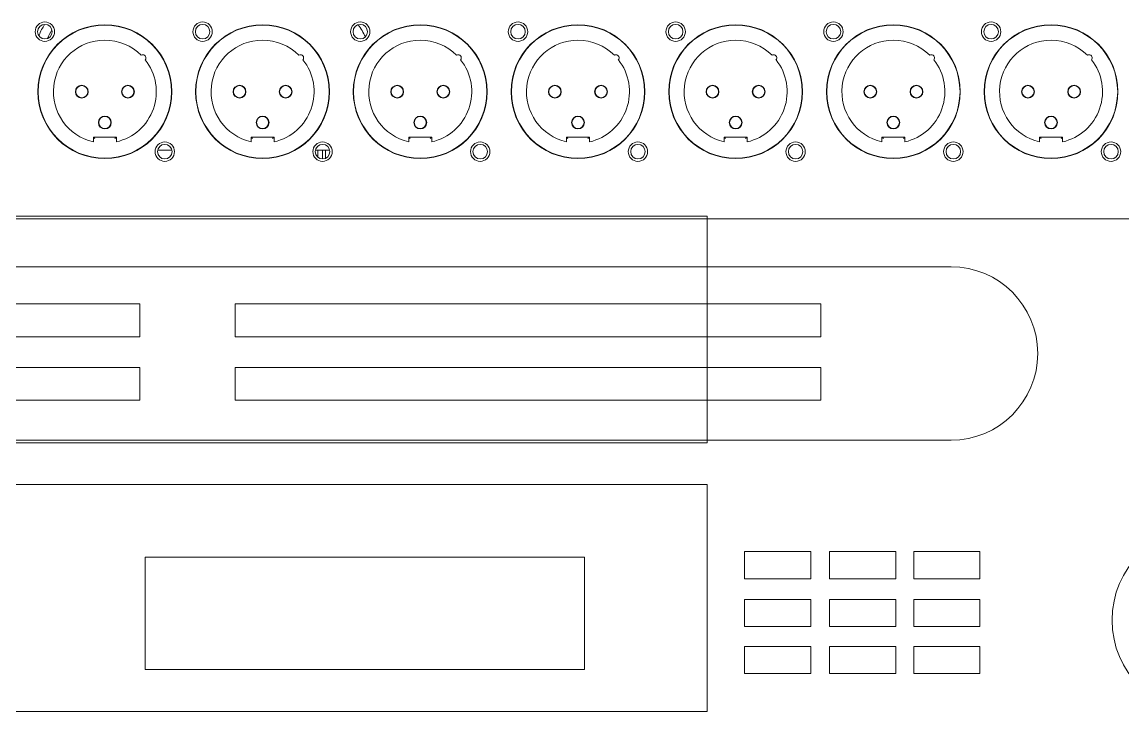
# Model space of a CAD drawing. Header units: millimetres. Extents: x -12727 to 3737, y -1743 to 2772.
# Drawn here: x 583 to 764.8, y 414.4 to 528.6 of the extents above; entities that cross this region are included whole.
import ezdxf
from ezdxf.enums import TextEntityAlignment as Align

# ---------------------------------------------------------------- set-up
doc = ezdxf.new("R2010")
doc.units = ezdxf.units.MM
doc.layers.get('0').update_dxf_attribs({"lineweight": 5})
doc.layers.add('-0', color=7, linetype='Continuous', lineweight=5)
doc.layers.add('Racks and units', color=7, linetype='Continuous', lineweight=5)
doc.styles.add('Rack_device_name', font='GOST.TTF', dxfattribs={"width": 0.9})

# ---------------------------------------------------------------- blocks, each defined once
blk = doc.blocks.new('*U47')
at = {"layer": 'Racks and units', "color": 253, "lineweight": 15}
blk.add_lwpolyline([(134.44, 7), (345.31, 7), (345.31, 44.45), (134.44, 44.45)], close=True, dxfattribs=at)
at = {"layer": 'Racks and units', "color": 253, "lineweight": 15, "style": 'Rack_device_name'}
blk.add_attdef('RACK_DEVICE_NAME', text='', height=18, dxfattribs=at).set_placement((242.5, 25.95), align=Align.MIDDLE_CENTER)
at = {"layer": 'Racks and units', "color": 253, "lineweight": 15, "style": 'Rack_device_name', "flags": 1}
blk.add_attdef('RACK_DEVICE_TYPE', (3.07, 10.37), '', height=5, dxfattribs=at)
blk = doc.blocks.new('Fonestar MPX-4088')
at = {"color": 253}
for points in [[(96.88, 35.94), (385.6, 35.94)], [(385.6, 7.32), (96.88, 7.32)]]:
    blk.add_lwpolyline(points, dxfattribs=at)
for points in [[(154.98, 29.8), (251.65, 29.8), (251.65, 24.39), (154.98, 24.39)], [(267.43, 29.8), (364.1, 29.8), (364.1, 24.39), (267.43, 24.39)], [(154.98, 19.32), (251.65, 19.32), (251.65, 13.91), (154.98, 13.91)], [(267.43, 19.32), (364.1, 19.32), (364.1, 13.91), (267.43, 13.91)]]:
    blk.add_lwpolyline(points, close=True, dxfattribs=at)
blk.add_arc((385.6, 21.63), 14.31, 270, 90, dxfattribs=at)
blk.add_blockref('*U47', (0, -0.13), dxfattribs=at)
blk = doc.blocks.new('BEHRINGER S32')
at = {"layer": '-0', "color": 253, "lineweight": 15}
for p, q in [((235.03, 29.86), (235.03, 29.7)), ((235.03, 22.53), (235.03, 22.23)), ((235.14, 23.07), (235.14, 23.04)), ((235.14, 22.85), (235.14, 23.04)), ((256.64, 23.04), (256.64, 23.07)), ((256.64, 23.04), (256.64, 22.85)), ((261.18, 23.07), (261.18, 23.04)), ((261.18, 22.85), (261.18, 23.04)), ((282.68, 23.04), (282.68, 23.07)), ((282.68, 23.04), (282.68, 22.85)), ((282.72, 22.87), (282.68, 22.9)), ((282.78, 22.28), (282.84, 22.24)), ((287.21, 23.07), (287.21, 23.04)), ((287.21, 22.85), (287.21, 23.04)), ((308.71, 23.04), (308.71, 23.07)), ((308.71, 23.04), (308.71, 22.85)), ((313.25, 23.07), (313.25, 23.04)), ((313.25, 22.85), (313.25, 23.04)), ((334.75, 23.04), (334.75, 23.07)), ((334.75, 23.04), (334.75, 22.85)), ((339.28, 23.07), (339.28, 23.04)), ((339.28, 22.85), (339.28, 23.04)), ((360.78, 23.04), (360.78, 23.07)), ((360.78, 23.04), (360.78, 22.85)), ((365.32, 23.07), (365.32, 23.04)), ((365.32, 22.85), (365.32, 23.04)), ((386.82, 23.04), (386.82, 23.07)), ((386.82, 23.04), (386.82, 22.85)), ((391.35, 23.07), (391.35, 23.04)), ((391.35, 22.85), (391.35, 23.04)), ((412.85, 23.04), (412.85, 23.07)), ((412.85, 23.04), (412.85, 22.85)), ((308.99, 21.26), (308.94, 21.26)), ((313, 20.85), (313, 21.62)), ((313, 19.41), (313, 20.18)), ((235.14, 17.99), (235.14, 18.18)), ((256.64, 18.18), (256.64, 17.99)), ((261.18, 17.99), (261.18, 18.18)), ((282.68, 18.18), (282.68, 17.99)), ((287.21, 17.99), (287.21, 18.18)), ((308.71, 18.18), (308.71, 17.99)), ((313.25, 17.99), (313.25, 18.18)), ((334.75, 18.18), (334.75, 17.99)), ((339.28, 17.99), (339.28, 18.18)), ((360.78, 18.18), (360.78, 17.99)), ((365.32, 17.99), (365.32, 18.18)), ((386.82, 18.18), (386.82, 17.99)), ((391.35, 17.99), (391.35, 18.18)), ((412.85, 18.18), (412.85, 17.99)), ((235.14, 17.99), (235.14, 17.96)), ((256.64, 17.96), (256.64, 17.99)), ((261.18, 17.99), (261.18, 17.96)), ((282.68, 17.96), (282.68, 17.99)), ((287.21, 17.99), (287.21, 17.96)), ((308.71, 17.96), (308.71, 17.99)), ((313.25, 17.99), (313.25, 17.96)), ((334.75, 17.96), (334.75, 17.99)), ((339.28, 17.99), (339.28, 17.96)), ((360.78, 17.96), (360.78, 17.99)), ((365.32, 17.99), (365.32, 17.96)), ((386.82, 17.96), (386.82, 17.99)), ((391.35, 17.99), (391.35, 17.96)), ((412.85, 17.96), (412.85, 17.99)), ((247.79, 13.02), (243.99, 13.02)), ((243.99, 13.02), (244.06, 12.94)), ((243.99, 13.02), (243.99, 12.23)), ((244.06, 12.94), (244.24, 12.77)), ((247.72, 12.94), (247.54, 12.77)), ((247.79, 13.02), (247.72, 12.94)), ((247.79, 12.23), (247.79, 13.02)), ((273.83, 13.02), (270.03, 13.02)), ((270.03, 13.02), (270.1, 12.94)), ((270.03, 13.02), (270.03, 12.23)), ((270.1, 12.94), (270.28, 12.77)), ((273.75, 12.94), (273.58, 12.77)), ((273.83, 13.02), (273.75, 12.94)), ((273.83, 12.23), (273.83, 13.02)), ((299.86, 13.02), (296.06, 13.02)), ((296.06, 13.02), (296.13, 12.94)), ((296.06, 13.02), (296.06, 12.23)), ((296.13, 12.94), (296.31, 12.77)), ((299.79, 12.94), (299.61, 12.77)), ((299.86, 13.02), (299.79, 12.94)), ((299.86, 12.23), (299.86, 13.02)), ((325.9, 13.02), (322.1, 13.02)), ((322.1, 13.02), (322.17, 12.94)), ((322.1, 13.02), (322.1, 12.23)), ((322.17, 12.94), (322.35, 12.77)), ((325.82, 12.94), (325.65, 12.77)), ((325.9, 13.02), (325.82, 12.94)), ((325.9, 12.23), (325.9, 13.02)), ((351.93, 13.02), (348.13, 13.02)), ((348.13, 13.02), (348.2, 12.94)), ((348.13, 13.02), (348.13, 12.23)), ((348.2, 12.94), (348.38, 12.77)), ((351.86, 12.94), (351.68, 12.77)), ((351.93, 13.02), (351.86, 12.94)), ((351.93, 12.23), (351.93, 13.02)), ((377.97, 13.02), (374.17, 13.02)), ((374.17, 13.02), (374.24, 12.94)), ((374.17, 13.02), (374.17, 12.23)), ((374.24, 12.94), (374.42, 12.77)), ((377.89, 12.94), (377.72, 12.77)), ((377.97, 13.02), (377.89, 12.94)), ((377.97, 12.23), (377.97, 13.02)), ((404, 13.02), (400.2, 13.02)), ((400.2, 13.02), (400.27, 12.94)), ((400.2, 13.02), (400.2, 12.23)), ((400.27, 12.94), (400.45, 12.77)), ((403.93, 12.94), (403.75, 12.77)), ((404, 13.02), (403.93, 12.94)), ((404, 12.23), (404, 13.02)), ((256.97, 10.86), (254.62, 10.86)), ((283, 10.86), (280.65, 10.86)), ((281.06, 9.69), (281.06, 10.86)), ((281.83, 9.42), (281.83, 10.86)), ((282.33, 9.53), (282.33, 10.86)), ((21.31, -0.44), (460.31, -0.44))]:
    blk.add_line(p, q, dxfattribs=at)
for centre, radius in [((235.99, 30.42), 1.6), ((235.99, 30.42), 1.2), ((245.89, 20.52), 11.05), ((245.89, 20.52), 11), ((262.03, 30.42), 1.6), ((262.03, 30.42), 1.2), ((271.93, 20.52), 11.05), ((271.93, 20.52), 11), ((288.06, 30.42), 1.6), ((288.06, 30.42), 1.2), ((297.96, 20.52), 11.05), ((297.96, 20.52), 11), ((314.1, 30.42), 1.6), ((314.1, 30.42), 1.2), ((324, 20.52), 11.05), ((324, 20.52), 11), ((340.13, 30.42), 1.6), ((340.13, 30.42), 1.2), ((350.03, 20.52), 11.05), ((350.03, 20.52), 11), ((366.17, 30.42), 1.6), ((366.17, 30.42), 1.2), ((376.07, 20.52), 11.05), ((376.07, 20.52), 11), ((392.2, 30.42), 1.6), ((392.2, 30.42), 1.2), ((402.1, 20.52), 11.05), ((402.1, 20.52), 11), ((242.08, 20.52), 1.06), ((242.08, 20.52), 1), ((249.7, 20.52), 1.06), ((249.7, 20.52), 1), ((268.12, 20.52), 1.06), ((268.12, 20.52), 1), ((275.74, 20.52), 1.06), ((275.74, 20.52), 1), ((294.15, 20.52), 1.06), ((294.15, 20.52), 1), ((301.77, 20.52), 1.06), ((301.77, 20.52), 1), ((320.19, 20.52), 1.06), ((320.19, 20.52), 1), ((327.81, 20.52), 1.06), ((327.81, 20.52), 1), ((346.22, 20.52), 1.06), ((346.22, 20.52), 1), ((353.84, 20.52), 1.06), ((353.84, 20.52), 1), ((372.26, 20.52), 1.06), ((372.26, 20.52), 1), ((379.88, 20.52), 1.06), ((379.88, 20.52), 1), ((398.29, 20.52), 1.06), ((398.29, 20.52), 1), ((405.91, 20.52), 1.06), ((405.91, 20.52), 1), ((245.89, 15.42), 1.06), ((245.89, 15.42), 1), ((271.93, 15.42), 1.06), ((271.93, 15.42), 1), ((297.96, 15.42), 1.06), ((297.96, 15.42), 1), ((324, 15.42), 1.06), ((324, 15.42), 1), ((350.03, 15.42), 1.06), ((350.03, 15.42), 1), ((376.07, 15.42), 1.06), ((376.07, 15.42), 1), ((402.1, 15.42), 1.06), ((402.1, 15.42), 1), ((255.79, 10.62), 1.6), ((255.79, 10.62), 1.2), ((281.83, 10.62), 1.6), ((281.83, 10.62), 1.2), ((307.86, 10.62), 1.6), ((307.86, 10.62), 1.2), ((333.9, 10.62), 1.6), ((333.9, 10.62), 1.2), ((359.93, 10.62), 1.6), ((359.93, 10.62), 1.2), ((385.97, 10.62), 1.6), ((385.97, 10.62), 1.2), ((412, 10.62), 1.6), ((412, 10.62), 1.2)]:
    blk.add_circle(centre, radius, dxfattribs=at)
for centre, radius, start, end in [((246.53, 24.96), 12.5, 147.8372, 156.9261), ((278.91, 24.96), 11, 24.7198, 36.8849), ((246.53, 24.96), 11, 148.4448, 156.8052), ((288.38, 31.66), 2.06, 283.4482, 288.5756), ((245.89, 20.52), 8.5, 90, 257.0836), ((245.89, 20.52), 8.5, 45.045, 90), ((271.93, 20.52), 8.5, 90, 257.0836), ((271.93, 20.52), 8.5, 45.045, 90), ((297.96, 20.52), 8.5, 90, 257.0836), ((297.96, 20.52), 8.5, 45.045, 90), ((324, 20.52), 8.5, 90, 257.0836), ((324, 20.52), 8.5, 45.045, 90), ((350.03, 20.52), 8.5, 90, 257.0836), ((350.03, 20.52), 8.5, 45.045, 90), ((376.07, 20.52), 8.5, 90, 257.0836), ((376.07, 20.52), 8.5, 45.045, 90), ((402.1, 20.52), 8.5, 90, 257.0836), ((402.1, 20.52), 8.5, 45.045, 90), ((245.89, 20.52), 8.5, 282.9164, 38.3676), ((252.17, 26.11), 0.5, 90, 123.6172), ((252.17, 26.11), 0.5, 319.7953, 90), ((271.93, 20.52), 8.5, 282.9164, 38.3676), ((278.21, 26.11), 0.5, 90, 123.6172), ((278.21, 26.11), 0.5, 319.7953, 90), ((297.96, 20.52), 8.5, 282.9164, 38.3676), ((304.24, 26.11), 0.5, 90, 123.6172), ((304.24, 26.11), 0.5, 319.7953, 90), ((324, 20.52), 8.5, 282.9164, 38.3676), ((330.28, 26.11), 0.5, 90, 123.6172), ((330.28, 26.11), 0.5, 319.7953, 90), ((350.03, 20.52), 8.5, 282.9164, 38.3676), ((356.31, 26.11), 0.5, 90, 123.6172), ((356.31, 26.11), 0.5, 319.7953, 90), ((376.07, 20.52), 8.5, 282.9164, 38.3676), ((382.35, 26.11), 0.5, 90, 123.6172), ((382.35, 26.11), 0.5, 319.7953, 90), ((402.1, 20.52), 8.5, 282.9164, 38.3676), ((408.38, 26.11), 0.5, 90, 123.6172), ((408.38, 26.11), 0.5, 319.7953, 90), ((246.53, 24.96), 11, 340.0933, 340.7457), ((230.03, 18.83), 5, 356.7547, 359.6475), ((237.03, 18.26), 2.02, 168.1633, 172.3587)]:
    blk.add_arc(centre, radius, start, end, dxfattribs=at)
blk = doc.blocks.new('*U48')
at = {"layer": 'Racks and units', "color": 253, "lineweight": 15}
blk.add_lwpolyline([(134.44, 7), (345.31, 7), (345.31, 44.45), (134.44, 44.45)], close=True, dxfattribs=at)
at = {"layer": 'Racks and units', "color": 253, "lineweight": 15, "style": 'Rack_device_name'}
blk.add_attdef('RACK_DEVICE_NAME', text='', height=18, dxfattribs=at).set_placement((242.5, 25.95), align=Align.MIDDLE_CENTER)
at = {"layer": 'Racks and units', "color": 253, "lineweight": 15, "style": 'Rack_device_name', "flags": 1}
blk.add_attdef('RACK_DEVICE_TYPE', (3.07, 10.37), '', height=5, dxfattribs=at)
blk = doc.blocks.new('Kraftaudio Z-206')
at = {"color": 253}
for points in [[(351.51, 33.38), (362.46, 33.38), (362.46, 28.89), (351.51, 28.89)], [(365.52, 33.38), (376.47, 33.38), (376.47, 28.89), (365.52, 28.89)], [(379.42, 33.38), (390.37, 33.38), (390.37, 28.89), (379.42, 28.89)], [(252.52, 32.44), (325.1, 32.44), (325.1, 13.92), (252.52, 13.92)], [(351.51, 25.5), (362.46, 25.5), (362.46, 21.02), (351.51, 21.02)], [(365.52, 25.5), (376.47, 25.5), (376.47, 21.02), (365.52, 21.02)], [(379.42, 25.5), (390.37, 25.5), (390.37, 21.02), (379.42, 21.02)], [(351.51, 17.74), (362.46, 17.74), (362.46, 13.25), (351.51, 13.25)], [(365.52, 17.74), (376.47, 17.74), (376.47, 13.25), (365.52, 13.25)], [(379.42, 17.74), (390.37, 17.74), (390.37, 13.25), (379.42, 13.25)]]:
    blk.add_lwpolyline(points, close=True, dxfattribs=at)
blk.add_circle((427.66, 22.07), 15.48, dxfattribs=at)
blk.add_blockref('*U48', (0, 0), dxfattribs=at)

msp = doc.modelspace()

# ---------------------------------------------------------------- block references
at = {"color": 253}
for name, p in [('BEHRINGER S32', (350.83, 496.6)), ('Fonestar MPX-4088', (350.83, 452.28)), ('Kraftaudio Z-206', (350.83, 407.83))]:
    msp.add_blockref(name, p, dxfattribs=at)

doc.saveas('drawing.dxf')
